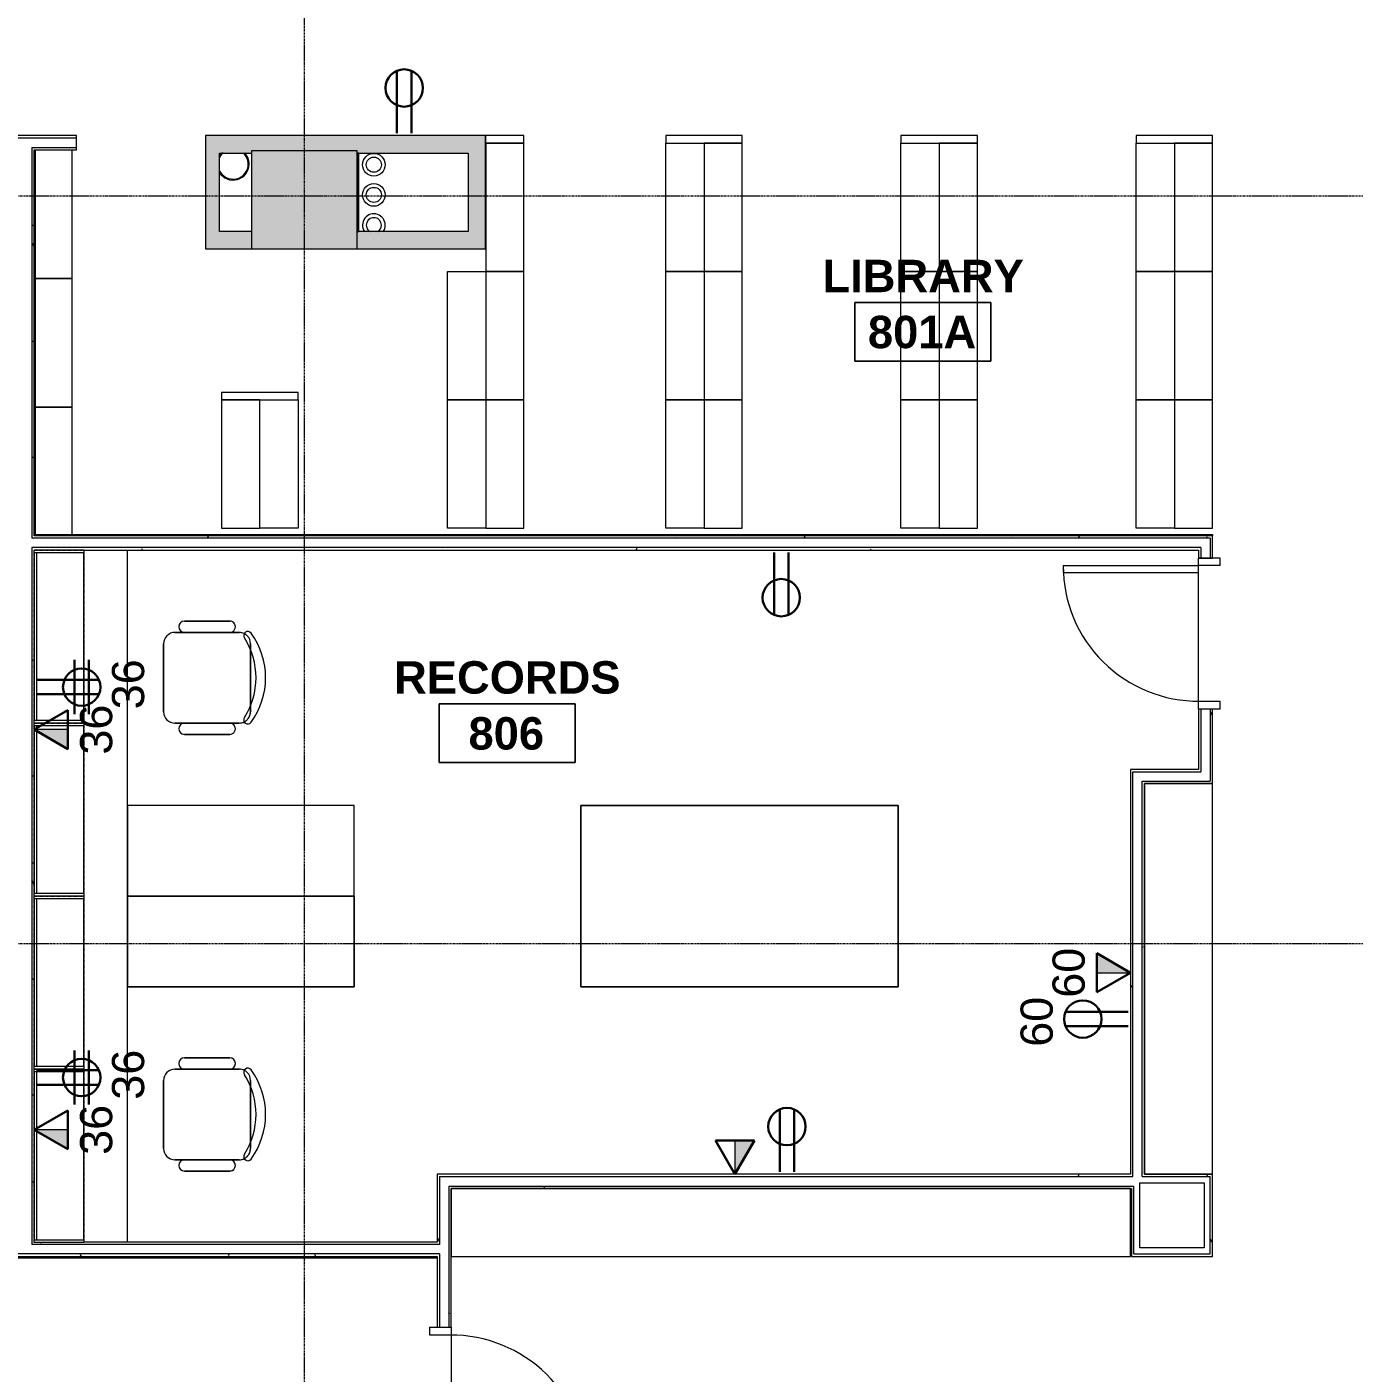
# Model space of a CAD drawing. Header units: inches. Extents: x -203 to 2070, y -968 to 768.
# Drawn here: x 1181.3 to 1532.6, y -327.1 to 29.4 of the extents above; entities that cross this region are included whole.
import ezdxf

# ---------------------------------------------------------------- set-up
doc = ezdxf.new("R2010")
doc.units = ezdxf.units.IN
doc.header["$MEASUREMENT"] = 0
doc.linetypes.add('Dash_2_', pattern=[0.25, 0.125, -0.125])
doc.linetypes.add('Grid Line 1_2_', pattern=[0.875, 0.5, -0.125, 0.125, -0.125])
for name, color, linetype, lineweight in [('A-ANNO-NOTE', 131, 'Continuous', 13), ('A-AREA-IDEN', 2, 'Continuous', 9), ('A-Bldg-Patt', 7, 'Continuous', 9), ('A-Cols-Bldg', 7, 'Continuous', 9), ('A-DETL', 90, 'Continuous', 9), ('A-DETL-GENF', 92, 'Continuous', 9), ('A-DETL-THIN', 151, 'Continuous', 9), ('A-DOOR', 31, 'Continuous', 13), ('A-DOOR-FRAM', 31, 'Continuous', 20), ('A-Flor-Pfix-Exst', 7, 'Continuous', 9), ('A-WALL', 113, 'Continuous', 13), ('A-WALL-PATT', 111, 'Continuous', 13), ('I-FURN', 30, 'Continuous', 9), ('I-WALL', 2, 'Continuous', 13), ('Jenner and Block 8fl_BB_dwg', 8, 'Continuous', 9), ('Q-CASE', 31, 'Continuous', 13), ('Q-CASE-HDLN', 31, 'Dash_2_', 9), ('S-GRID', 1, 'Continuous', 9)]:
    doc.layers.add(name, color=color, linetype=linetype, lineweight=lineweight)
doc.styles.add('Swis721 Lt BT', font='swissl.ttf', dxfattribs={"height": 8.514638})
doc.styles.add('Swis721 Lt BT_B', font='', dxfattribs={"height": 8.583975})
doc.styles.get('Swis721 Lt BT_B').set_extended_font_data('Swis721 Lt BT', bold=True)
pattern_1 = [(0, (0, 0), (30.72, 7.68), [1.267, -21.773, 1.267, -21.773, -122.88]), (0, (0, 0), (30.72, 7.68), [-46.08, 1.267, -44.813, 1.267, -21.773, -53.76]), (0, (0, 0), (30.72, 7.68), [-115.2, 1.267, -14.093, 1.267, -37.133]), (120, (11.52, 3.84), (-22.011075, 22.7643), [1.267, -21.773, 1.267, -21.773, -122.88]), (120, (11.52, 3.84), (-22.011075, 22.7643), [-46.08, 1.267, -44.813, 1.267, -21.773, -53.76]), (120, (11.52, 3.84), (-22.011075, 22.7643), [-115.2, 1.267, -14.093, 1.267, -37.133]), (240, (15.36, 19.2), (-8.708925, -30.4443), [1.267, -21.773, 1.267, -21.773, -122.88]), (240, (15.36, 19.2), (-8.708925, -30.4443), [-46.08, 1.267, -44.813, 1.267, -21.773, -53.76]), (240, (15.36, 19.2), (-8.708925, -30.4443), [-115.2, 1.267, -14.093, 1.267, -37.133])]

# ---------------------------------------------------------------- blocks, each defined once
blk = doc.blocks.new('F-Chairs - Workstation-3064993-LEVEL 8 - POWER _ SIGNAL')
at = {"layer": 'I-FURN'}
for p, q in [((-12, -7), (-12, -24)), ((-12, -7), (-12, -9.5)), ((-12, -9.5), (-12, -7)), ((-7.33, -4), (-9, -4)), ((-9, -4), (-7.33, -4)), ((7.44, -4), (-7.44, -4)), ((7.33, -4), (-7.33, -4)), ((-7.33, -4), (7.33, -4)), ((9, -4), (7.33, -4)), ((7.33, -4), (9, -4)), ((12, -24), (12, -7)), ((12, -9.5), (12, -7)), ((12, -7), (12, -9.5)), ((-15, -9.5), (-15, -21.5)), ((-15, -9.5), (-15, -21.5)), ((-15, -21.5), (-15, -9.5)), ((-12, -21.5), (-12, -9.5)), ((-12, -9.5), (-12, -21.5)), ((-12, -9.5), (-12, -21.5)), ((-12, -21.5), (-12, -9.5)), ((12, -9.5), (12, -21.5)), ((12, -21.5), (12, -9.5)), ((12, -21.5), (12, -9.5)), ((12, -9.5), (12, -21.5)), ((15, -21.5), (15, -9.5)), ((15, -21.5), (15, -9.5)), ((15, -9.5), (15, -21.5)), ((-12, -21.5), (-12, -24)), ((-12, -24), (-12, -21.5)), ((12, -24), (12, -21.5)), ((12, -21.5), (12, -24)), ((-9, -27), (9, -27)), ((-9, -27), (9, -27)), ((9, -27), (-9, -27))]:
    blk.add_line(p, q, dxfattribs=at)
for centre, radius, start, end in [((0, -20), 20, 53.8255, 126.1745), ((0, -20), 20, 53.8255, 126.1745), ((0, -20), 20, 53.8255, 126.1745), ((0, -22.18), 19.64, 57.5758, 122.4242), ((0, -22.18), 19.64, 57.5758, 122.4242), ((0, -22.18), 19.64, 57.5758, 122.4242), ((-11.17, -4.73), 1.08, 126.1745, 306.1745), ((-11.17, -4.73), 1.08, 126.1745, 306.1745), ((-11.17, -4.73), 1.08, 126.1745, 306.1745), ((-9, -7), 3, 153.7164, 180), ((-9, -7), 3, 153.6047, 180), ((-9, -7), 3, 153.6047, 180), ((-9, -7), 3, 135, 153.6047), ((-9, -7), 3, 135, 153.6047), ((-9, -7), 3, 90, 134.0022), ((-9, -7), 3, 90, 134.0022), ((9, -7), 3, 45.9978, 90), ((9, -7), 3, 75, 90), ((9, -7), 3, 60, 75), ((9, -7), 3, 45.9978, 60), ((11.17, -4.73), 1.08, 233.8255, 53.8255), ((11.17, -4.73), 1.08, 233.8255, 53.8255), ((11.17, -4.73), 1.08, 233.8255, 53.8255), ((9, -7), 3, 26.3953, 45), ((9, -7), 3, 30, 45), ((9, -7), 3, 26.3953, 30), ((9, -7), 3, 0, 26.2836), ((9, -7), 3, 360, 26.3953), ((9, -7), 3, 360, 26.3953), ((-13.5, -9.5), 1.5, 0, 180), ((-13.5, -9.5), 1.5, 360, 180), ((-13.5, -9.5), 1.5, 0, 180), ((13.5, -9.5), 1.5, 0, 180), ((13.5, -9.5), 1.5, 360, 180), ((13.5, -9.5), 1.5, 0, 180), ((-13.5, -21.5), 1.5, 180, 0), ((-13.5, -21.5), 1.5, 180, 360), ((-13.5, -21.5), 1.5, 180, 0), ((-9, -24), 3, 180, 270), ((-9, -24), 3, 180, 270), ((-9, -24), 3, 180, 270), ((9, -24), 3, 270, 0), ((9, -24), 3, 270, 360), ((9, -24), 3, 270, 0), ((13.5, -21.5), 1.5, 180, 0), ((13.5, -21.5), 1.5, 180, 360), ((13.5, -21.5), 1.5, 180, 0)]:
    blk.add_arc(centre, radius, start, end, dxfattribs=at)
blk = doc.blocks.new('F-Chairs - Workstation-V39-LEVEL 8 - POWER _ SIGNAL')
at = {"layer": 'I-FURN'}
for p, q in [((-9, 27), (9, 27)), ((9, 27), (-9, 27)), ((-9, 27), (9, 27)), ((-15, 9.5), (-15, 21.5)), ((-15, 21.5), (-15, 9.5)), ((-15, 9.5), (-15, 21.5)), ((-12, 7), (-12, 24)), ((-12, 24), (-12, 21.5)), ((-12, 21.5), (-12, 24)), ((-12, 9.5), (-12, 21.5)), ((-12, 21.5), (-12, 9.5)), ((-12, 21.5), (-12, 9.5)), ((-12, 9.5), (-12, 21.5)), ((12, 24), (12, 7)), ((12, 21.5), (12, 24)), ((12, 24), (12, 21.5)), ((12, 21.5), (12, 9.5)), ((12, 9.5), (12, 21.5)), ((12, 9.5), (12, 21.5)), ((12, 21.5), (12, 9.5)), ((15, 21.5), (15, 9.5)), ((15, 9.5), (15, 21.5)), ((15, 21.5), (15, 9.5)), ((-12, 9.5), (-12, 7)), ((-12, 7), (-12, 9.5)), ((12, 7), (12, 9.5)), ((12, 9.5), (12, 7)), ((-9, 4), (-7.33, 4)), ((-7.33, 4), (-9, 4)), ((7.44, 4), (-7.44, 4)), ((-7.33, 4), (7.33, 4)), ((7.33, 4), (-7.33, 4)), ((7.33, 4), (9, 4)), ((9, 4), (7.33, 4))]:
    blk.add_line(p, q, dxfattribs=at)
for centre, radius, start, end in [((-9, 24), 3, 90, 180), ((-9, 24), 3, 90, 180), ((-9, 24), 3, 90, 180), ((9, 24), 3, 360, 90), ((9, 24), 3, 360, 90), ((9, 24), 3, 0, 90), ((-13.5, 21.5), 1.5, 360, 180), ((-13.5, 21.5), 1.5, 360, 180), ((-13.5, 21.5), 1.5, 0, 180), ((13.5, 21.5), 1.5, 360, 180), ((13.5, 21.5), 1.5, 360, 180), ((13.5, 21.5), 1.5, 0, 180), ((-13.5, 9.5), 1.5, 180, 360), ((-13.5, 9.5), 1.5, 180, 360), ((-13.5, 9.5), 1.5, 180, 0), ((13.5, 9.5), 1.5, 180, 360), ((13.5, 9.5), 1.5, 180, 360), ((13.5, 9.5), 1.5, 180, 0), ((-11.17, 4.73), 1.08, 53.8255, 233.8255), ((-11.17, 4.73), 1.08, 53.8255, 233.8255), ((-11.17, 4.73), 1.08, 53.8255, 233.8255), ((-9, 7), 3, 180, 206.2836), ((-9, 7), 3, 180, 206.3953), ((-9, 7), 3, 180, 206.3953), ((0, 20), 20, 233.8255, 306.1745), ((0, 20), 20, 233.8255, 306.1745), ((0, 20), 20, 233.8255, 306.1745), ((-9, 7), 3, 206.3953, 225), ((-9, 7), 3, 206.3953, 225), ((-9, 7), 3, 225.9978, 270), ((-9, 7), 3, 225.9978, 255), ((0, 22.18), 19.64, 237.5758, 302.4242), ((0, 22.18), 19.64, 237.5758, 302.4242), ((0, 22.18), 19.64, 237.5758, 302.4242), ((-9, 7), 3, 255, 270), ((9, 7), 3, 270, 314.0022), ((9, 7), 3, 270, 314.0022), ((11.17, 4.73), 1.08, 306.1745, 126.1745), ((11.17, 4.73), 1.08, 306.1745, 126.1745), ((11.17, 4.73), 1.08, 306.1745, 126.1745), ((9, 7), 3, 315, 333.6047), ((9, 7), 3, 315, 330), ((9, 7), 3, 330, 333.6047), ((9, 7), 3, 333.7164, 360), ((9, 7), 3, 333.6047, 0), ((9, 7), 3, 333.6047, 0)]:
    blk.add_arc(centre, radius, start, end, dxfattribs=at)
blk = doc.blocks.new('Single Flush - SOLIDFLUSH_ALUM_No Lites-5618897-LEVEL 8 - POWER _ SIGNAL')
at = {"layer": 'A-DOOR', "lineweight": 20}
for p, q in [((16.15625, 37.6875), (16.15625, 1.875)), ((17.90625, 37.6875), (16.15625, 37.6875)), ((17.90625, 1.875), (17.90625, 37.6875)), ((16.15625, 1.875), (17.90625, 1.875))]:
    blk.add_line(p, q, dxfattribs=at)
at = {"layer": 'A-DOOR', "lineweight": 9}
blk.add_arc((17.90625, 1.875), 35.8125, 90, 180.5, dxfattribs=at)
at = {"layer": 'A-DOOR-FRAM'}
for p, q in [((-20, -3.875), (-20, 1.875)), ((-20, 1.875), (-18, 1.875)), ((-18, -3.875), (-18, 1.875)), ((18.000004, -3.875), (18.000004, 1.875)), ((18.000004, 1.875), (20.000004, 1.875)), ((20.000004, -3.875), (20.000004, 1.875)), ((-20, -3.875), (-18, -3.875)), ((18.000004, -3.875), (20.000004, -3.875))]:
    blk.add_line(p, q, dxfattribs=at)
blk = doc.blocks.new('Casework 27 - Casework 13-4988406-LEVEL 8 - POWER _ SIGNAL')
at = {"layer": 'Q-CASE', "lineweight": 9}
for p, q in [((1246.11, -42.42), (1246.11, -145.86)), ((1264.11, -42.42), (1246.11, -42.42)), ((1264.11, -145.86), (1264.11, -42.42)), ((1246.11, -145.86), (1264.11, -145.86))]:
    blk.add_line(p, q, dxfattribs=at)
blk = doc.blocks.new('Casework 28 - Casework 13-4988444-LEVEL 8 - POWER _ SIGNAL')
at = {"layer": 'Q-CASE', "lineweight": 9}
for p, q in [((1246.11, 126.43), (1246.11, -53.38)), ((1264.11, 126.43), (1246.11, 126.43)), ((1264.11, -53.38), (1264.11, 126.43)), ((1246.11, -53.38), (1264.11, -53.38))]:
    blk.add_line(p, q, dxfattribs=at)
blk = doc.blocks.new('Single Flush - SOLIDFLUSH_ALUM__CLEAR VIEWLIGHT-5611461-LEVEL 8 - POWER _ SIGNAL')
at = {"layer": 'A-DOOR', "lineweight": 20}
for p, q in [((16.15625, 37.6875), (16.15625, 1.875)), ((17.90625, 37.6875), (16.15625, 37.6875)), ((17.90625, 1.875), (17.90625, 37.6875)), ((16.15625, 1.875), (17.90625, 1.875))]:
    blk.add_line(p, q, dxfattribs=at)
at = {"layer": 'A-DOOR', "lineweight": 9}
blk.add_arc((17.90625, 1.875), 35.8125, 90, 180.5, dxfattribs=at)
at = {"layer": 'A-DOOR-FRAM'}
for p, q in [((-20, -3.875), (-20, 1.875)), ((-20, 1.875), (-18, 1.875)), ((-18, -3.875), (-18, 1.875)), ((18.000004, -3.875), (18.000004, 1.875)), ((18.000004, 1.875), (20.000004, 1.875)), ((20.000004, -3.875), (20.000004, 1.875)), ((-20, -3.875), (-18, -3.875)), ((18.000004, -3.875), (20.000004, -3.875))]:
    blk.add_line(p, q, dxfattribs=at)
blk = doc.blocks.new('Casework 29 - Casework 15-5050324-LEVEL 8 - POWER _ SIGNAL')
at = {"layer": 'Q-CASE', "lineweight": 20}
for p, q in [((1495.17, 0.66), (1474.92, 0.66)), ((1474.92, 0.66), (1474.92, -1.34)), ((1495.17, -1.34), (1495.17, 0.66)), ((1474.92, -1.34), (1495.17, -1.34))]:
    blk.add_line(p, q, dxfattribs=at)
blk = doc.blocks.new('CW Benchtop - 35_75_d x1_25_ x30_h-5466846-LEVEL 8 - POWER _ SIGNAL')
at = {"layer": 'Q-CASE', "lineweight": 9}
blk.add_line((0, -24.75), (183.32, -24.75), dxfattribs=at)
blk.add_line((0, -24.75), (183.32, -24.75), dxfattribs=at)
blk = doc.blocks.new('CW Cupbd Ohead - 3_10_h x 14_d - Open - 2 Shelves-5378300-LEVEL 8 - POWER _ SIGNAL')
at = {"layer": 'Q-CASE', "lineweight": 9}
for p, q in [((2, -2.36), (2.75, -2.36)), ((2, -15.57), (2, -2.36)), ((2.75, -2.36), (2.75, -15.57)), ((47.07, -2.36), (2.75, -2.36)), ((2.75, -3.11), (47.07, -3.11)), ((47.07, -2.36), (47.82, -2.36)), ((47.07, -15.57), (47.07, -2.36)), ((47.82, -15.57), (47.82, -2.36)), ((2.75, -15.57), (2, -15.57)), ((2.75, -15.57), (47.07, -15.57)), ((47.82, -15.57), (47.07, -15.57))]:
    blk.add_line(p, q, dxfattribs=at)
at = {"layer": 'Q-CASE-HDLN'}
for p, q in [((2, -15.57), (2, -2.36)), ((2, -2.36), (47.82, -2.36)), ((47.82, -2.36), (47.82, -15.57)), ((47.82, -15.57), (2, -15.57))]:
    blk.add_line(p, q, dxfattribs=at)
blk = doc.blocks.new('CW Cupbd Ohead - 3_10_h x 14_d - Open - 2 Shelves-5378323-LEVEL 8 - POWER _ SIGNAL')
at = {"layer": 'Q-CASE', "lineweight": 9}
for p, q in [((2, -2.36), (2.75, -2.36)), ((2, -15.57), (2, -2.36)), ((2.75, -2.36), (2.75, -15.57)), ((47.2, -2.36), (2.75, -2.36)), ((2.75, -3.11), (47.2, -3.11)), ((47.2, -2.36), (47.95, -2.36)), ((47.2, -15.57), (47.2, -2.36)), ((47.95, -15.57), (47.95, -2.36)), ((2.75, -15.57), (2, -15.57)), ((2.75, -15.57), (47.2, -15.57)), ((47.95, -15.57), (47.2, -15.57))]:
    blk.add_line(p, q, dxfattribs=at)
at = {"layer": 'Q-CASE-HDLN'}
for p, q in [((2, -15.57), (2, -2.36)), ((2, -2.36), (47.95, -2.36)), ((47.95, -2.36), (47.95, -15.57)), ((47.95, -15.57), (2, -15.57))]:
    blk.add_line(p, q, dxfattribs=at)
blk = doc.blocks.new('Shelving - 10_ D X 8_ H X 34_-5357766-LEVEL 8 - POWER _ SIGNAL')
at = {"layer": 'I-FURN'}
for p, q in [((-17, 17.0625), (17, 17.0625)), ((-17, 6.9375), (-17, 17.0625)), ((17, 17.0625), (17, 6.9375)), ((17, 6.9375), (-17, 6.9375))]:
    blk.add_line(p, q, dxfattribs=at)
blk = doc.blocks.new('Shelving - 10_ D X 8_ H X 34_-5354671-LEVEL 8 - POWER _ SIGNAL')
at = {"layer": 'I-FURN'}
for p, q in [((17, -6.9375), (-17, -6.9375)), ((-17, -6.9375), (-17, -17.0625)), ((17, -17.0625), (17, -6.9375)), ((-17, -17.0625), (17, -17.0625))]:
    blk.add_line(p, q, dxfattribs=at)
blk = doc.blocks.new('Casework 24 - Casework 15-5356389-LEVEL 8 - POWER _ SIGNAL')
at = {"layer": 'Q-CASE', "lineweight": 20}
for p, q in [((1432.92, 0.66), (1412.67, 0.66)), ((1412.67, 0.66), (1412.67, -1.34)), ((1432.92, -1.34), (1432.92, 0.66)), ((1412.67, -1.34), (1432.92, -1.34))]:
    blk.add_line(p, q, dxfattribs=at)
blk = doc.blocks.new('Casework 22 - Casework 15-5356455-LEVEL 8 - POWER _ SIGNAL')
at = {"layer": 'Q-CASE', "lineweight": 20}
for p, q in [((1370.67, 0.66), (1350.42, 0.66)), ((1350.42, 0.66), (1350.42, -1.34)), ((1370.67, -1.34), (1370.67, 0.66)), ((1350.42, -1.34), (1370.67, -1.34))]:
    blk.add_line(p, q, dxfattribs=at)
blk = doc.blocks.new('Casework 13 - Casework 15-5356964-LEVEL 8 - POWER _ SIGNAL')
at = {"layer": 'Q-CASE', "lineweight": 20}
for p, q in [((1312.86, 0.66), (1302.73, 0.66)), ((1302.73, 0.66), (1302.73, -1.34)), ((1312.86, -1.34), (1312.86, 0.66)), ((1302.73, -1.34), (1312.86, -1.34))]:
    blk.add_line(p, q, dxfattribs=at)
blk = doc.blocks.new('Casework 12 - Casework 15-5361811-LEVEL 8 - POWER _ SIGNAL')
at = {"layer": 'Q-CASE', "lineweight": 20}
for p, q in [((1253.08, -67.34), (1232.83, -67.34)), ((1232.83, -67.34), (1232.83, -69.34)), ((1253.08, -69.34), (1253.08, -67.34)), ((1232.83, -69.34), (1253.08, -69.34))]:
    blk.add_line(p, q, dxfattribs=at)
blk = doc.blocks.new('CW Benchtop - 2_ depth-5566828-LEVEL 8 - POWER _ SIGNAL')
at = {"layer": 'Q-CASE', "lineweight": 9}
for p, q in [((60, 0), (0, 0)), ((0, 0), (0, -24)), ((60, 0), (0, 0)), ((0, 0), (0, -24)), ((60, -24), (60, 0)), ((60, -24), (60, 0)), ((0, -24), (60, -24)), ((0, -24), (60, -24))]:
    blk.add_line(p, q, dxfattribs=at)
blk = doc.blocks.new('CW Benchtop - 2_ depth-5566830-LEVEL 8 - POWER _ SIGNAL')
at = {"layer": 'Q-CASE', "lineweight": 9}
for p, q in [((0, 24), (60, 24)), ((0, 0), (0, 24)), ((60, 24), (0, 24)), ((0, 24), (0, 0)), ((60, 24), (60, 0)), ((60, 0), (60, 24)), ((60, 0), (0, 0)), ((0, 0), (60, 0))]:
    blk.add_line(p, q, dxfattribs=at)
blk = doc.blocks.new('CW Benchtop - 4_ depth-5625237-LEVEL 8 - POWER _ SIGNAL')
at = {"layer": 'Q-CASE', "lineweight": 9}
for p, q in [((0, 48), (84, 48)), ((0, 0), (0, 48)), ((84, 48), (0, 48)), ((0, 48), (0, 0)), ((84, 48), (84, 0)), ((84, 0), (84, 48)), ((84, 0), (0, 0)), ((0, 0), (84, 0))]:
    blk.add_line(p, q, dxfattribs=at)
blk = doc.blocks.new('Jenner and Block 8fl_BB_dwg-4751915-LEVEL 8 - POWER _ SIGNAL')
at = {"layer": 'A-Bldg-Patt'}
blk.add_hatch(color=256, dxfattribs=at).paths.add_polyline_path([(1268.73, -25), (1268.73, -4.25), (1268.33, -4.25), (1268.33, -25)], flags=0)
for p, q in [((1268.73, -4.25), (1268.33, -4.25)), ((1268.33, -4.25), (1268.33, -25)), ((1268.73, -25), (1268.73, -4.25)), ((1268.33, -25), (1268.73, -25))]:
    blk.add_line(p, q, dxfattribs=at)
at = {"layer": 'A-Cols-Bldg'}
blk.add_line((1268.73, -25), (1268.73, -4.25), dxfattribs=at)
at = {"layer": 'A-Flor-Pfix-Exst'}
for centre, radius in [((1272.73, -7.34), 3), ((1272.73, -7.34), 2), ((1272.73, -15.34), 3), ((1272.73, -15.34), 2)]:
    blk.add_circle(centre, radius, dxfattribs=at)
for centre, radius, start, end in [((1235.48, -7.16), 4, 131.934, 156.4147), ((1235.48, -7.16), 4.25, 136.5424, 149.1849), ((1235.48, -7.16), 4, 0, 46.8961), ((1235.48, -7.16), 4.25, 0, 43.4576), ((1235.48, -7.16), 4, 203.5853, 360), ((1235.48, -7.16), 4.25, 210.8151, 360), ((1272.73, -23.34), 3, 0, 214.3832), ((1272.73, -23.34), 2, 0, 239.532), ((1272.73, -23.34), 2, 301.5705, 360), ((1272.73, -23.34), 3, 325.4365, 360)]:
    blk.add_arc(centre, radius, start, end, dxfattribs=at)
blk = doc.blocks.new('Room Tag - Room Name and Number-3379422-LEVEL 8 - POWER _ SIGNAL')
at = {"layer": 'A-AREA-IDEN'}
for p, q in [((-0.1881, -0.1636), (-0.1881, -0.0018)), ((-0.1881, -0.0018), (0.1869, -0.0018)), ((0.1869, -0.0018), (-0.1881, -0.0018)), ((-0.1881, -0.0018), (-0.1881, -0.1636)), ((0.1869, -0.0018), (0.1869, -0.1636)), ((0.1869, -0.1636), (0.1869, -0.0018)), ((0.1869, -0.1636), (-0.1881, -0.1636)), ((-0.1881, -0.1636), (0.1869, -0.1636))]:
    blk.add_line(p, q, dxfattribs=at)

msp = doc.modelspace()

# ---------------------------------------------------------------- hatches: boundary and pattern name
at = {"layer": 'A-ANNO-NOTE', "lineweight": 9}
for points in [[(1192.1, -161.81), (1192.1, -156.66), (1183.17, -156.66)], [(1473.42, -221.05), (1464.49, -215.89), (1464.49, -221.05)], [(1192.1, -267.81), (1192.1, -262.66), (1183.17, -262.66)], [(1368.73, -274.41), (1373.89, -265.48), (1368.73, -265.48)]]:
    msp.add_hatch(color=256, dxfattribs=at).paths.add_polyline_path(points, flags=0)
at = {"layer": 'A-DETL-GENF'}
h = msp.add_hatch(color=7, dxfattribs=at)
h.paths.add_polyline_path([(464.83, -720.82), (893.53, -538.81), (1016.23, -538.81), (1016.23, -524.94), (892.67, -524.94), (457.06, -709.88), (459.54, -715.74), (462.19, -714.61)], flags=0)
h.paths.add_polyline_path([(3.31, -538.98), (25.4, -529.6), (16.02, -507.51), (-6.07, -516.89), (-5.16, -519.03)], flags=0)
h.paths.add_polyline_path([(1723.7, -538.81), (1737.17, -538.81), (1737.17, -496.55), (1730.17, -496.55), (1730.17, -494.3), (1723.7, -494.3), (1723.7, -524.65), (1674.68, -524.65), (1674.68, -531.81), (1676.23, -531.81), (1676.23, -538.81), (1723.3, -538.81)], flags=0)
h.paths.add_polyline_path([(491.11, -532.94), (492.17, -532.94), (492.17, -512), (471.73, -512), (471.73, -532.94), (474.72, -532.94)], flags=0)
h.paths.add_polyline_path([(259.11, -532.49), (281.21, -523.11), (271.83, -501.02), (249.74, -510.4), (257.64, -529.03)], flags=0)
h.paths.add_polyline_path([(491.11, -225.31), (494.81, -225.31), (494.81, -201.31), (471.73, -201.31), (471.73, -225.31)], flags=0)
h.paths.add_polyline_path([(988.73, -121.34), (993.73, -121.34), (993.73, 0.66), (950.73, 0.66), (950.73, -16.34), (908.73, -16.34), (908.73, 0.66), (846.73, 0.66), (846.73, -16.34), (804.73, -16.34), (804.73, 0.66), (742.73, 0.66), (742.73, -16.34), (700.73, -16.34), (700.73, 0.66), (638.73, 0.66), (638.73, -16.34), (596.73, -16.34), (596.73, 0.66), (569.74, 0.66), (569.74, -24.34), (979.73, -24.34), (979.73, -121.34), (980.11, -121.34)], flags=0)
h.paths.add_polyline_path([(1240.73, -29.34), (1268.73, -29.34), (1268.73, -3.4), (1240.73, -3.4), (1240.73, -28.53)], flags=0)
h.paths.add_polyline_path([(1556.36, -29.34), (1582.73, -29.34), (1582.73, -1.34), (1556.36, -1.34), (1556.36, -22.84)], flags=0)
h.paths.add_polyline_path([(229.67, -29.34), (248.73, -29.34), (248.73, -1.34), (220.73, -1.34), (220.73, -29.34)], flags=0)
h.paths.add_polyline_path([(-93.75, -27.34), (-84.26, -27.34), (-84.26, -2.95), (-117.75, -2.95), (-117.75, -27.34)], flags=0)
h.paths.add_polyline_path([(1730.17, 284.95), (1737.17, 284.95), (1737.17, 337.71), (1772.13, 337.71), (1772.13, 351.59), (1723.3, 351.59), (1723.3, 284.95)], flags=0)
h.paths.add_polyline_path([(1910.23, 337.71), (1924.09, 337.71), (1924.09, 580.15), (1910.23, 580.15), (1910.23, 351.59), (1889.03, 351.59), (1889.03, 337.71)], flags=0)
h.paths.add_polyline_path([(1542.73, 553.15), (1566.73, 553.15), (1566.73, 577.15), (1542.73, 577.15)], flags=0)
h.paths.add_polyline_path([(1257.05, 553.15), (1266.73, 553.15), (1266.73, 577.15), (1242.73, 577.15), (1242.73, 553.15), (1252.42, 553.15)], flags=0)
h.paths.add_polyline_path([(942.73, 553.15), (966.73, 553.15), (966.73, 577.15), (942.73, 577.15)], flags=0)
h.paths.add_polyline_path([(596.73, 553.15), (620.73, 553.15), (620.73, 577.15), (596.73, 577.15)], flags=0)
h.paths.add_polyline_path([(232.42, 553.15), (246.73, 553.15), (246.73, 577.15), (222.73, 577.15), (222.73, 553.15)], flags=0)
h.paths.add_polyline_path([(-15.27, 553.15), (-15.27, 577.15), (-39.27, 577.15), (-39.27, 553.15)], flags=0)
at = {"layer": 'A-WALL-PATT', "lineweight": 9}
for points in [[(1228.55, -24.72), (1232.3, -24.72), (1232.3, 0.66), (1228.55, 0.66)], [(1232.3, -3.97), (1240.73, -3.97), (1240.73, -3.4), (1268.73, -3.4), (1268.73, -3.97), (1302.73, -3.97), (1302.73, 0.66), (1232.3, 0.66), (1232.3, -3.4)], [(1302.73, -24.72), (1302.73, -3.97), (1298.11, -3.97), (1298.11, -24.72)]]:
    msp.add_hatch(color=7, dxfattribs=at).paths.add_polyline_path(points, flags=0)
h = msp.add_hatch(dxfattribs=at)
h.set_pattern_fill('FP_1', color=256, style=0, pattern_type=2)
h.set_pattern_definition(pattern_1)
h.paths.add_polyline_path([(1179.42, -3.09), (1180.05, -3.09), (1180.05, -2.47), (1057.42, -2.47), (1057.42, -3.09), (1171.3, -3.09)], flags=0)
h.paths.add_polyline_path([(1183.17, -3.09), (1194.42, -3.09), (1194.42, -2.47), (1182.55, -2.47), (1182.55, -3.09)], flags=0)
h = msp.add_hatch(dxfattribs=at)
h.set_pattern_fill('FP_1', color=256, style=0, pattern_type=2)
h.set_pattern_definition(pattern_1)
h.paths.add_polyline_path([(1183.17, -181.66), (1183.17, -108.47), (1182.55, -108.47), (1182.55, -181.66)], flags=0)
h.paths.add_polyline_path([(1183.17, -105.97), (1183.17, -3.09), (1182.55, -3.09), (1182.55, -105.97), (1182.64, -105.97)], flags=0)
h = msp.add_hatch(color=7, dxfattribs=at)
h.paths.add_polyline_path([(1231.17, -29.34), (1240.73, -29.34), (1240.73, -24.72), (1228.55, -24.72), (1228.55, -29.34)], flags=0)
h.paths.add_polyline_path([(1302.73, -29.34), (1302.73, -24.72), (1268.73, -24.72), (1268.73, -29.34)], flags=0)
h = msp.add_hatch(dxfattribs=at)
h.set_pattern_fill('FP_1', color=256, style=0, pattern_type=2)
h.set_pattern_definition(pattern_1)
h.paths.add_polyline_path([(1370.67, -105.97), (1494.55, -105.97), (1494.55, -105.34), (1183.17, -105.34), (1183.17, -105.97), (1360.55, -105.97)], flags=0)
h = msp.add_hatch(dxfattribs=at)
h.set_pattern_fill('FP_1', color=256, style=0, pattern_type=2)
h.set_pattern_definition(pattern_1)
h.paths.add_polyline_path([(1495.17, -170.97), (1495.17, -151.22), (1494.55, -151.22), (1494.55, -170.97)], flags=0)
h.paths.add_polyline_path([(1495.17, -111.22), (1495.17, -105.34), (1494.55, -105.34), (1494.55, -111.22)], flags=0)
h = msp.add_hatch(dxfattribs=at)
h.set_pattern_fill('FP_1', color=256, style=0, pattern_type=2)
h.set_pattern_definition(pattern_1)
h.paths.add_polyline_path([(1491.42, -109.09), (1491.42, -108.47), (1183.17, -108.47), (1183.17, -109.09), (1358.77, -109.09)], flags=0)
h = msp.add_hatch(dxfattribs=at)
h.set_pattern_fill('FP_1', color=256, style=0, pattern_type=2)
h.set_pattern_definition(pattern_1)
h.paths.add_polyline_path([(1473.67, -274.41), (1474.05, -274.41), (1474.05, -167.84), (1473.42, -167.86), (1473.42, -274.41)], flags=0)
h = msp.add_hatch(dxfattribs=at)
h.set_pattern_fill('FP_1', color=256, style=0, pattern_type=2)
h.set_pattern_definition(pattern_1)
h.paths.add_polyline_path([(1476.55, -274.41), (1477.17, -274.41), (1477.17, -170.97), (1476.55, -170.97), (1476.55, -254.42)], flags=0)
h = msp.add_hatch(dxfattribs=at)
h.set_pattern_fill('FP_1', color=256, style=0, pattern_type=2)
h.set_pattern_definition(pattern_1)
h.paths.add_polyline_path([(1179.42, -182.28), (1180.05, -182.28), (1180.03, -181.66), (1140.73, -181.66), (1140.73, -182.28), (1177.42, -182.28)], flags=0)
h.paths.add_polyline_path([(1182.55, -182.28), (1183.17, -182.28), (1183.17, -181.66), (1182.55, -181.66)], flags=0)
h = msp.add_hatch(dxfattribs=at)
h.set_pattern_fill('FP_1', color=256, style=0, pattern_type=2)
h.set_pattern_definition(pattern_1)
h.paths.add_polyline_path([(1183.17, -292.41), (1183.17, -182.28), (1182.55, -182.28), (1182.55, -292.41)], flags=0)
h = msp.add_hatch(dxfattribs=at)
h.set_pattern_fill('FP_1', color=256, style=0, pattern_type=2)
h.set_pattern_definition(pattern_1)
h.paths.add_polyline_path([(1289.86, -292.41), (1290.48, -292.41), (1290.48, -274.41), (1289.86, -274.41), (1289.86, -277.53)], flags=0)
h = msp.add_hatch(dxfattribs=at)
h.set_pattern_fill('FP_1', color=256, style=0, pattern_type=2)
h.set_pattern_definition(pattern_1)
h.paths.add_polyline_path([(1293.61, -275.03), (1473.67, -275.03), (1473.67, -274.41), (1290.48, -274.41), (1290.48, -275.03), (1292.98, -275.03)], flags=0)
h = msp.add_hatch(dxfattribs=at)
h.set_pattern_fill('FP_1', color=256, style=0, pattern_type=2)
h.set_pattern_definition(pattern_1)
h.paths.add_polyline_path([(1492.92, -275.03), (1494.55, -275.03), (1494.55, -274.41), (1476.55, -274.41), (1476.55, -275.03), (1477.17, -275.03)], flags=0)
h = msp.add_hatch(dxfattribs=at)
h.set_pattern_fill('FP_1', color=256, style=0, pattern_type=2)
h.set_pattern_definition(pattern_1)
h.paths.add_polyline_path([(1495.17, -296.16), (1495.17, -274.41), (1494.55, -274.41), (1494.55, -296.16)], flags=0)
h = msp.add_hatch(dxfattribs=at)
h.set_pattern_fill('FP_1', color=256, style=0, pattern_type=2)
h.set_pattern_definition(pattern_1)
h.paths.add_polyline_path([(1473.67, -278.16), (1473.67, -277.53), (1293.61, -277.53), (1293.61, -278.16), (1473.42, -278.16)], flags=0)
h = msp.add_hatch(dxfattribs=at)
h.set_pattern_fill('FP_1', color=256, style=0, pattern_type=2)
h.set_pattern_definition(pattern_1)
h.paths.add_polyline_path([(1290.48, -293.03), (1290.48, -292.41), (1196.38, -292.41), (1196.38, -292.53), (1183.17, -292.53), (1183.17, -292.41), (1182.55, -292.41), (1182.55, -293.03), (1281.36, -293.03)], flags=0)
h.paths.add_polyline_path([(1140.73, -293.03), (1180.05, -293.03), (1180.05, -292.41), (1140.73, -292.41)], flags=0)
h = msp.add_hatch(dxfattribs=at)
h.set_pattern_fill('FP_1', color=256, style=0, pattern_type=2)
h.set_pattern_definition(pattern_1)
h.paths.add_polyline_path([(1289.86, -296.16), (1290.48, -296.16), (1290.48, -295.53), (1140.73, -295.53), (1140.73, -296.16), (1281.36, -296.16)], flags=0)
h.paths.add_polyline_path([(1293.61, -296.16), (1293.61, -295.53), (1292.98, -295.53), (1292.98, -296.16)], flags=0)
h = msp.add_hatch(dxfattribs=at)
h.set_pattern_fill('FP_1', color=256, style=0, pattern_type=2)
h.set_pattern_definition(pattern_1)
h.paths.add_polyline_path([(1293.61, -361.41), (1293.61, -360.78), (1292.98, -360.78), (1292.98, -361.41)], flags=0)
h.paths.add_polyline_path([(1292.98, -358.28), (1293.61, -358.28), (1293.61, -354.91), (1292.98, -354.91), (1292.98, -357.66)], flags=0)
h.paths.add_polyline_path([(1293.61, -314.91), (1293.61, -296.16), (1292.98, -296.16), (1292.98, -314.91)], flags=0)

# ---------------------------------------------------------------- linework, layer by layer
at = {"layer": 'A-ANNO-NOTE', "color": 215, "lineweight": 30}
for p, q in [((1279.25, 1.31), (1279.25, 17.84)), ((1283.08, 1.31), (1283.08, 17.84))]:
    msp.add_line(p, q, dxfattribs=at)
at = {"layer": 'A-ANNO-NOTE', "lineweight": 30}
for p, q in [((1379.07, -109.74), (1379.07, -126.27)), ((1382.91, -109.74), (1382.91, -126.27)), ((1193.87, -138.22), (1193.87, -152.57)), ((1197.7, -138.22), (1197.7, -152.57)), ((1183.82, -143.48), (1200.35, -143.48)), ((1183.82, -147.31), (1200.35, -147.31)), ((1183.17, -156.66), (1192.1, -151.5)), ((1192.1, -151.5), (1192.1, -161.81)), ((1183.17, -156.66), (1192.1, -161.81)), ((1473.42, -221.05), (1464.49, -215.89)), ((1464.49, -226.21), (1464.49, -215.89)), ((1473.42, -221.05), (1464.49, -226.21)), ((1472.77, -231.39), (1456.24, -231.39)), ((1472.77, -235.22), (1456.24, -235.22)), ((1193.87, -241.62), (1193.87, -255.97)), ((1197.7, -241.62), (1197.7, -255.97)), ((1183.82, -246.88), (1200.35, -246.88)), ((1183.82, -250.71), (1200.35, -250.71)), ((1183.17, -262.66), (1192.1, -257.5)), ((1192.1, -257.5), (1192.1, -267.81)), ((1380.56, -273.75), (1380.56, -257.23)), ((1384.39, -273.75), (1384.39, -257.23)), ((1183.17, -262.66), (1192.1, -267.81)), ((1368.73, -274.41), (1363.58, -265.48)), ((1363.58, -265.48), (1373.89, -265.48)), ((1368.73, -274.41), (1373.89, -265.48))]:
    msp.add_line(p, q, dxfattribs=at)
at = {"layer": 'A-ANNO-NOTE', "lineweight": 9}
for p, q in [((1183.17, -156.66), (1192.1, -161.81)), ((1192.1, -156.66), (1183.17, -156.66)), ((1192.1, -161.81), (1192.1, -156.66)), ((1473.42, -221.05), (1464.49, -215.89)), ((1464.49, -215.89), (1464.49, -221.05)), ((1464.49, -221.05), (1473.42, -221.05)), ((1183.17, -262.66), (1192.1, -267.81)), ((1192.1, -262.66), (1183.17, -262.66)), ((1192.1, -267.81), (1192.1, -262.66)), ((1368.73, -274.41), (1373.89, -265.48)), ((1373.89, -265.48), (1368.73, -265.48)), ((1368.73, -265.48), (1368.73, -274.41))]:
    msp.add_line(p, q, dxfattribs=at)
at = {"layer": 'A-ANNO-NOTE', "color": 215, "lineweight": 30}
msp.add_circle((1281.16, 13.27), 4.95, dxfattribs=at)
at = {"layer": 'A-ANNO-NOTE', "lineweight": 30}
for centre in [(1380.99, -121.71), (1195.79, -145.4), (1460.81, -233.31), (1195.79, -248.79), (1382.48, -261.79)]:
    msp.add_circle(centre, 4.95, dxfattribs=at)
at = {"layer": 'A-DETL'}
for p, q in [((1491.42, -151.22), (1491.42, -111.22)), ((1293.61, -314.91), (1293.61, -352.41))]:
    msp.add_line(p, q, dxfattribs=at)
at = {"layer": 'A-DETL-THIN'}
for p, q in [((1268.73, -3.4), (1240.73, -3.4)), ((1240.73, -3.4), (1240.73, -29.34)), ((1268.73, -29.34), (1268.73, -3.4)), ((1240.73, -29.34), (1268.73, -29.34))]:
    msp.add_line(p, q, dxfattribs=at)
at = {"layer": 'A-WALL'}
for p, q in [((1057.42, 0.03), (1194.42, 0.03)), ((1182.55, -2.47), (1194.42, -2.47)), ((1182.55, -2.47), (1182.55, -105.97)), ((1494.55, -105.97), (1182.55, -105.97)), ((1494.55, -105.97), (1494.55, -111.22)), ((1492.05, -108.47), (1182.55, -108.47)), ((1182.55, -108.47), (1182.55, -293.03)), ((1492.05, -108.47), (1492.05, -111.22)), ((1492.05, -151.22), (1492.05, -167.84)), ((1494.55, -151.22), (1494.55, -170.34)), ((1474.05, -167.84), (1492.05, -167.84)), ((1474.05, -275.03), (1474.05, -167.84)), ((1476.55, -170.34), (1494.55, -170.34)), ((1476.55, -275.03), (1476.55, -170.34)), ((1290.48, -275.03), (1474.05, -275.03)), ((1290.48, -275.03), (1290.48, -293.03)), ((1292.98, -277.53), (1474.3, -277.53)), ((1292.98, -277.53), (1292.98, -314.91)), ((1474.3, -295.53), (1474.3, -277.53)), ((1476.55, -275.03), (1494.55, -275.03)), ((1494.55, -295.53), (1494.55, -275.03)), ((1290.48, -295.53), (1140.73, -295.53)), ((1290.48, -293.03), (1182.55, -293.03)), ((1290.48, -295.53), (1290.48, -314.91)), ((1474.3, -295.53), (1494.55, -295.53))]:
    msp.add_line(p, q, dxfattribs=at)
at = {"layer": 'A-WALL', "color": 8, "lineweight": 20}
for p, q in [((1302.73, 0.66), (1232.3, 0.66)), ((1302.73, -29.34), (1302.73, 0.66)), ((1232.3, -3.97), (1240.73, -3.97)), ((1268.73, -3.97), (1298.11, -3.97)), ((1298.11, -3.97), (1298.11, -24.72)), ((1228.55, -24.72), (1228.55, -29.34)), ((1240.73, -24.72), (1232.3, -24.72)), ((1298.11, -24.72), (1268.73, -24.72)), ((1228.55, -29.34), (1240.73, -29.34)), ((1268.73, -29.34), (1302.73, -29.34))]:
    msp.add_line(p, q, dxfattribs=at)
at = {"layer": 'A-WALL', "lineweight": 9}
for p, q in [((1183.57, -105.34), (1183.57, -3.09)), ((1183.17, -104.95), (1495.17, -104.95)), ((1495.17, -104.95), (1495.17, -105.34)), ((1140.73, -296.55), (1289.86, -296.55))]:
    msp.add_line(p, q, dxfattribs=at)
at = {"layer": 'I-WALL'}
for p, q in [((1194.42, 0.66), (1057.42, 0.66)), ((1194.42, -3.09), (1194.42, 0.66)), ((1183.17, -3.09), (1194.42, -3.09)), ((1183.17, -105.34), (1183.17, -3.09)), ((1495.17, -105.34), (1183.17, -105.34)), ((1495.17, -111.22), (1495.17, -105.34)), ((1196.38, -109.09), (1491.42, -109.09)), ((1491.42, -109.09), (1491.42, -111.22)), ((1491.42, -111.22), (1495.17, -111.22)), ((1495.17, -151.22), (1491.42, -151.22)), ((1491.42, -151.22), (1491.42, -167.22)), ((1495.17, -170.97), (1495.17, -151.22)), ((1491.42, -167.22), (1473.42, -167.22)), ((1473.42, -167.22), (1473.42, -274.41)), ((1477.17, -170.97), (1495.17, -170.97)), ((1477.17, -274.41), (1477.17, -170.97)), ((1473.42, -274.41), (1289.86, -274.41)), ((1289.86, -274.41), (1289.86, -292.41)), ((1495.17, -274.41), (1477.17, -274.41)), ((1495.17, -296.16), (1495.17, -274.41)), ((1475.92, -293.91), (1475.92, -276.66)), ((1475.92, -276.66), (1492.92, -276.66)), ((1492.92, -276.66), (1492.92, -293.91)), ((1293.61, -278.16), (1473.67, -278.16)), ((1293.61, -314.91), (1293.61, -278.16)), ((1473.67, -278.16), (1473.67, -296.16)), ((1289.86, -292.41), (1196.38, -292.41)), ((1492.92, -293.91), (1475.92, -293.91)), ((1140.73, -296.16), (1289.86, -296.16)), ((1289.86, -296.16), (1289.86, -314.91)), ((1473.67, -296.16), (1495.17, -296.16)), ((1289.86, -314.91), (1293.61, -314.91))]:
    msp.add_line(p, q, dxfattribs=at)
at = {"layer": 'I-WALL', "color": 8, "lineweight": 20}
for p, q in [((1232.3, 0.66), (1228.55, 0.66)), ((1228.55, 0.66), (1228.55, -24.72)), ((1232.3, -24.72), (1232.3, -3.97))]:
    msp.add_line(p, q, dxfattribs=at)
at = {"layer": 'S-GRID', "linetype": 'Grid Line 1_2_'}
for p, q in [((1254.73, -968.26), (1254.73, 744.46)), ((-203.03, -15.31), (2046, -15.31)), ((-203.03, -213.31), (2046, -213.31))]:
    msp.add_line(p, q, dxfattribs=at)

# ---------------------------------------------------------------- block references
at = {"layer": 'A-AREA-IDEN', "xscale": 95.99999999999994, "yscale": 95.99999999999994, "zscale": 95.99999999999994}
for p in [(1418.53, -43.37), (1308.45, -149.67)]:
    msp.add_blockref('Room Tag - Room Name and Number-3379422-LEVEL 8 - POWER _ SIGNAL', p, dxfattribs=at)
at = {"layer": 'A-DOOR'}
for name, p, rotation in [('Single Flush - SOLIDFLUSH_ALUM_No Lites-5618897-LEVEL 8 - POWER _ SIGNAL', (1493.3, -131.22), 89.99999999999991), ('Single Flush - SOLIDFLUSH_ALUM__CLEAR VIEWLIGHT-5611461-LEVEL 8 - POWER _ SIGNAL', (1291.73, -334.91), 269.9999999999999)]:
    msp.add_blockref(name, p, dxfattribs=dict(at, rotation=rotation))
at = {"layer": 'I-FURN'}
for name, p, rotation in [('Shelving - 10_ D X 8_ H X 34_-5354671-LEVEL 8 - POWER _ SIGNAL', (1176.23, -20.22), 89.99999999999991), ('Shelving - 10_ D X 8_ H X 34_-5354671-LEVEL 8 - POWER _ SIGNAL', (1295.8, -18.34), 89.99999999999991), ('Shelving - 10_ D X 8_ H X 34_-5357766-LEVEL 8 - POWER _ SIGNAL', (1367.48, -18.34), 90.0000000000001), ('Shelving - 10_ D X 8_ H X 34_-5354671-LEVEL 8 - POWER _ SIGNAL', (1353.61, -18.34), 89.99999999999991), ('Shelving - 10_ D X 8_ H X 34_-5357766-LEVEL 8 - POWER _ SIGNAL', (1429.73, -18.34), 90.0000000000001), ('Shelving - 10_ D X 8_ H X 34_-5354671-LEVEL 8 - POWER _ SIGNAL', (1415.86, -18.34), 89.99999999999991), ('Shelving - 10_ D X 8_ H X 34_-5357766-LEVEL 8 - POWER _ SIGNAL', (1491.98, -18.34), 90.0000000000001), ('Shelving - 10_ D X 8_ H X 34_-5354671-LEVEL 8 - POWER _ SIGNAL', (1478.11, -18.34), 89.99999999999991), ('Shelving - 10_ D X 8_ H X 34_-5357766-LEVEL 8 - POWER _ SIGNAL', (1309.67, -52.34), 90.0000000000001), ('Shelving - 10_ D X 8_ H X 34_-5354671-LEVEL 8 - POWER _ SIGNAL', (1295.8, -52.34), 89.99999999999991), ('Shelving - 10_ D X 8_ H X 34_-5357766-LEVEL 8 - POWER _ SIGNAL', (1343.48, -52.34), 270.0000000000002), ('Shelving - 10_ D X 8_ H X 34_-5354671-LEVEL 8 - POWER _ SIGNAL', (1377.61, -52.34), 269.9999999999997), ('Shelving - 10_ D X 8_ H X 34_-5357766-LEVEL 8 - POWER _ SIGNAL', (1405.73, -52.34), 270.0000000000002), ('Shelving - 10_ D X 8_ H X 34_-5354671-LEVEL 8 - POWER _ SIGNAL', (1439.86, -52.34), 269.9999999999997), ('Shelving - 10_ D X 8_ H X 34_-5357766-LEVEL 8 - POWER _ SIGNAL', (1467.98, -52.34), 270.0000000000002), ('Shelving - 10_ D X 8_ H X 34_-5354671-LEVEL 8 - POWER _ SIGNAL', (1502.11, -52.34), 269.9999999999997), ('Shelving - 10_ D X 8_ H X 34_-5354671-LEVEL 8 - POWER _ SIGNAL', (1176.23, -54.22), 89.99999999999991), ('Shelving - 10_ D X 8_ H X 34_-5354671-LEVEL 8 - POWER _ SIGNAL', (1176.23, -88.22), 89.99999999999991), ('Shelving - 10_ D X 8_ H X 34_-5354671-LEVEL 8 - POWER _ SIGNAL', (1225.89, -86.34), 89.99999999999991), ('Shelving - 10_ D X 8_ H X 34_-5357766-LEVEL 8 - POWER _ SIGNAL', (1260.01, -86.34), 90.0000000000001), ('Shelving - 10_ D X 8_ H X 34_-5357766-LEVEL 8 - POWER _ SIGNAL', (1309.67, -86.34), 90.0000000000001), ('Shelving - 10_ D X 8_ H X 34_-5354671-LEVEL 8 - POWER _ SIGNAL', (1295.8, -86.34), 89.99999999999991), ('Shelving - 10_ D X 8_ H X 34_-5357766-LEVEL 8 - POWER _ SIGNAL', (1367.48, -86.34), 90.0000000000001), ('Shelving - 10_ D X 8_ H X 34_-5354671-LEVEL 8 - POWER _ SIGNAL', (1353.61, -86.34), 89.99999999999991), ('Shelving - 10_ D X 8_ H X 34_-5357766-LEVEL 8 - POWER _ SIGNAL', (1429.73, -86.34), 90.0000000000001), ('Shelving - 10_ D X 8_ H X 34_-5354671-LEVEL 8 - POWER _ SIGNAL', (1415.86, -86.34), 89.99999999999991), ('Shelving - 10_ D X 8_ H X 34_-5357766-LEVEL 8 - POWER _ SIGNAL', (1491.98, -86.34), 90.0000000000001), ('Shelving - 10_ D X 8_ H X 34_-5354671-LEVEL 8 - POWER _ SIGNAL', (1478.11, -86.34), 89.99999999999991), ('F-Chairs - Workstation-V39-LEVEL 8 - POWER _ SIGNAL', (1244.48, -142.92), 89.99999999999423), ('F-Chairs - Workstation-3064993-LEVEL 8 - POWER _ SIGNAL', (1244.48, -258.58), 270.0000000000002)]:
    msp.add_blockref(name, p, dxfattribs=dict(at, rotation=rotation))
at = {"layer": 'Jenner and Block 8fl_BB_dwg', "color": 7}
msp.add_blockref('Jenner and Block 8fl_BB_dwg-4751915-LEVEL 8 - POWER _ SIGNAL', (0.4, 0.29), dxfattribs=at)
at = {"layer": 'Q-CASE', "lineweight": 9}
for name, p in [('Casework 13 - Casework 15-5356964-LEVEL 8 - POWER _ SIGNAL', (0, 0)), ('Casework 22 - Casework 15-5356455-LEVEL 8 - POWER _ SIGNAL', (0, 0)), ('Casework 24 - Casework 15-5356389-LEVEL 8 - POWER _ SIGNAL', (0, 0)), ('Casework 29 - Casework 15-5050324-LEVEL 8 - POWER _ SIGNAL', (0, 0)), ('Casework 12 - Casework 15-5361811-LEVEL 8 - POWER _ SIGNAL', (0, 0)), ('Casework 27 - Casework 13-4988406-LEVEL 8 - POWER _ SIGNAL', (231.06, -128.55))]:
    msp.add_blockref(name, p, dxfattribs=at)
for name, p, rotation in [('CW Cupbd Ohead - 3_10_h x 14_d - Open - 2 Shelves-5378300-LEVEL 8 - POWER _ SIGNAL', (1180.81, -156.92), 89.9999999999998), ('CW Benchtop - 35_75_d x1_25_ x30_h-5466846-LEVEL 8 - POWER _ SIGNAL', (1183.17, -292.41), 89.9999999999999), ('CW Cupbd Ohead - 3_10_h x 14_d - Open - 2 Shelves-5378300-LEVEL 8 - POWER _ SIGNAL', (1180.81, -202.75), 89.9999999999998), ('CW Benchtop - 2_ depth-5566828-LEVEL 8 - POWER _ SIGNAL', (1267.92, -200.75), 180), ('CW Benchtop - 4_ depth-5625237-LEVEL 8 - POWER _ SIGNAL', (1411.92, -176.75), 180), ('CW Cupbd Ohead - 3_10_h x 14_d - Open - 2 Shelves-5378300-LEVEL 8 - POWER _ SIGNAL', (1180.81, -248.57), 89.9999999999998), ('CW Benchtop - 2_ depth-5566830-LEVEL 8 - POWER _ SIGNAL', (1267.92, -200.75), 180), ('CW Cupbd Ohead - 3_10_h x 14_d - Open - 2 Shelves-5378323-LEVEL 8 - POWER _ SIGNAL', (1180.81, -294.53), 89.9999999999998), ('Casework 28 - Casework 13-4988444-LEVEL 8 - POWER _ SIGNAL', (1346.99, 967.95), 270.0000000000002)]:
    msp.add_blockref(name, p, dxfattribs=dict(at, rotation=rotation))

# ---------------------------------------------------------------- texts
at = {"layer": 'A-ANNO-NOTE', "lineweight": 9, "char_height": 8.515, "width": 15.12, "attachment_point": 2, "rotation": 90, "line_spacing_factor": 1.00667, "style": 'Swis721 Lt BT'}
for s, insert in [('36', (1203.81, -144.66)), ('36', (1195.35, -156.66)), ('60', (1452.78, -221.05)), ('60', (1444.32, -234.04)), ('36', (1203.81, -248.06)), ('36', (1195.35, -262.66))]:
    msp.add_mtext(s, dxfattribs=dict(at, insert=insert))
at = {"layer": 'A-AREA-IDEN', "char_height": 8.584, "attachment_point": 2, "line_spacing_factor": 0.998538, "style": 'Swis721 Lt BT_B'}
for s, insert, width in [('LIBRARY', (1418.54, -32.23), 55.728), ('801A', (1418.25, -47.06), 31.86), ('RECORDS', (1308.46, -138.54), 67.068), ('806', (1308.18, -153.36), 23.004)]:
    msp.add_mtext(s, dxfattribs=dict(at, insert=insert, width=width))

doc.saveas('drawing.dxf')
